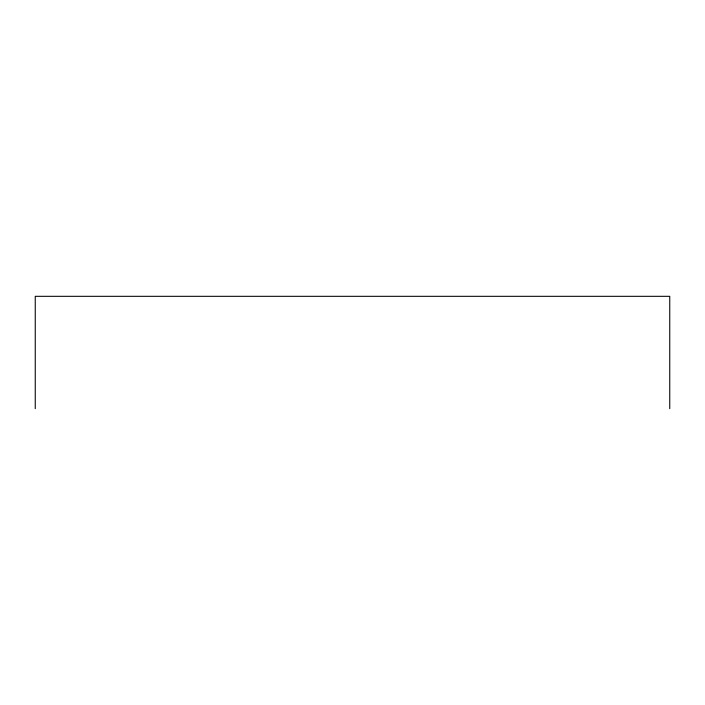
<?xml version="1.0" encoding="UTF-8"?>
<svg xmlns="http://www.w3.org/2000/svg" width="705" height="705" viewBox="0 0 705 705"><rect width="100%" height="100%" fill="white"/><g stroke="black" fill="none" stroke-linecap="round" stroke-linejoin="round"><path stroke-width="1.06" d="M669.75 408.68L669.75 296.32L35.25 296.32L35.25 408.68"/></g></svg>
